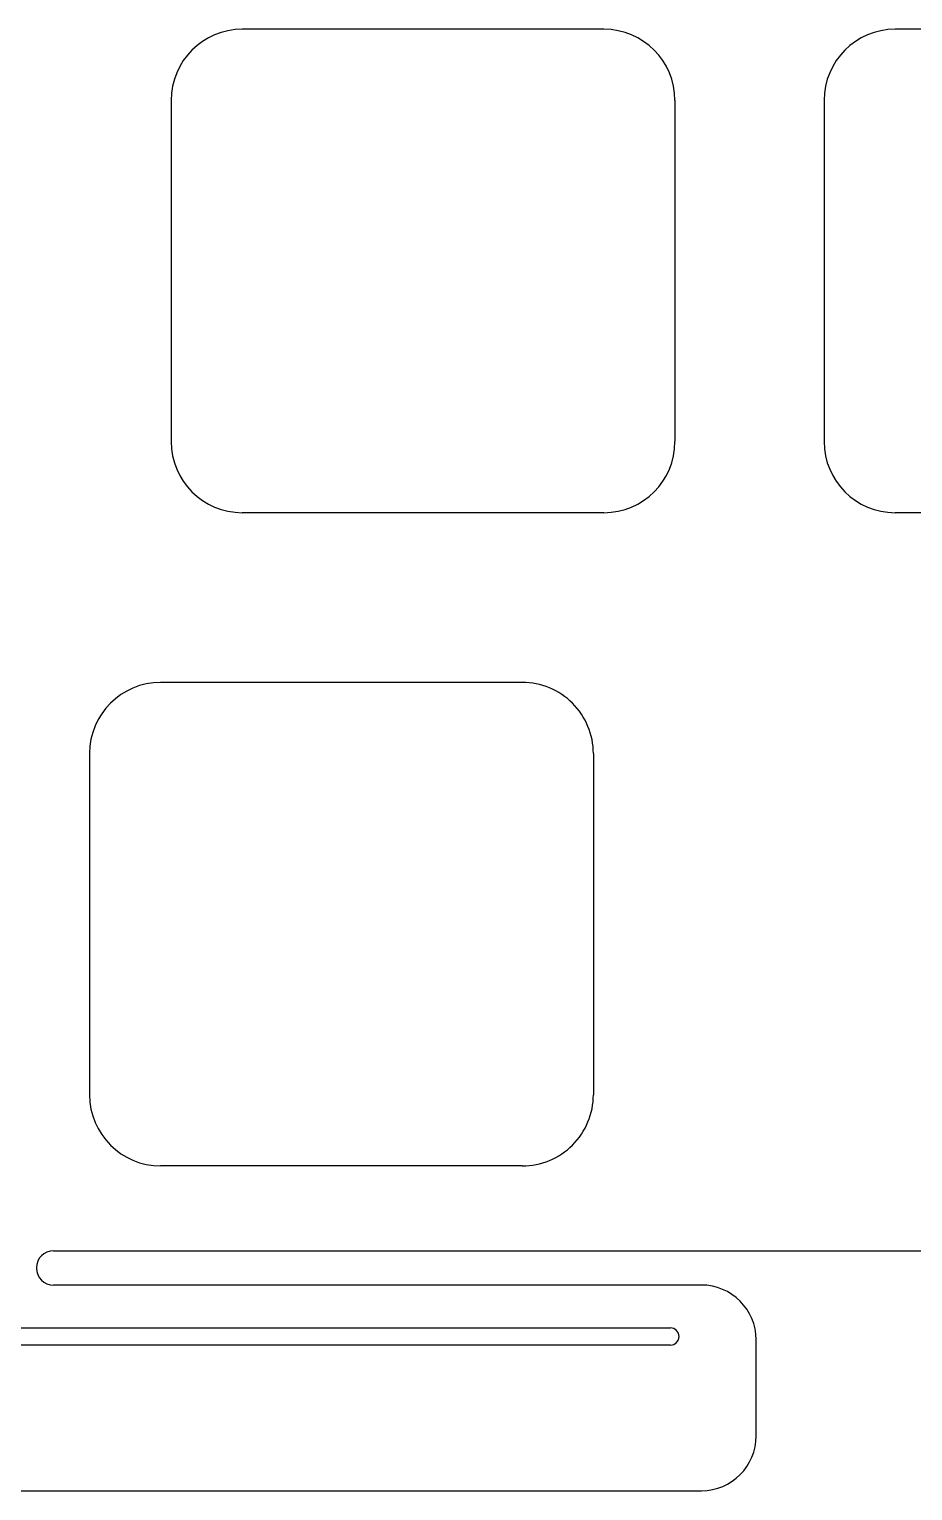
# Model space of a CAD drawing. Header units: millimetres. Extents: x -10 to 276, y -93 to 17.
# Drawn here: x 107.57 to 133.35, y -92.73 to -50.1 of the extents above; entities that cross this region are included whole.
import ezdxf

# ---------------------------------------------------------------- set-up
doc = ezdxf.new("R2010")
doc.units = ezdxf.units.MM
doc.layers.add('BLACK', color=7, linetype='CONTINUOUS')
doc.layers.add('Edge.Cuts', color=53, linetype='CONTINUOUS')

msp = doc.modelspace()

# ---------------------------------------------------------------- linework, layer by layer
at = {"layer": 'BLACK', "linetype": 'Continuous'}
for p, q in [((124.3375, -50.1), (113.7875, -50.1)), ((143.3875, -50.1), (132.8375, -50.1)), ((111.7125, -52.175), (111.7125, -62.125)), ((126.4125, -52.175), (126.4125, -62.125)), ((130.7625, -52.175), (130.7625, -62.125)), ((124.3375, -64.2), (113.7875, -64.2)), ((143.3875, -64.2), (132.8375, -64.2)), ((108.2799, -85.725), (158.4201, -85.725)), ((127.1799, -86.725), (108.2799, -86.725)), ((81.2799, -87.975), (126.2799, -87.975)), ((126.2799, -88.475), (81.2799, -88.475)), ((128.779918, -91.125), (128.779918, -88.325)), ((80.3799, -92.725), (127.187489, -92.725))]:
    msp.add_line(p, q, dxfattribs=at)
at = {"layer": 'BLACK'}
for centre, radius, start, end in [((113.7875, -52.175), 2.075, 90, 180), ((124.3375, -52.175), 2.075, 0, 90), ((132.8375, -52.175), 2.075, 90, 180), ((113.7875, -62.125), 2.075, 180, 270), ((124.3375, -62.125), 2.075, 270, 0), ((132.8375, -62.125), 2.075, 180, 270), ((108.2799, -86.225), 0.5, 90, 270), ((127.1799, -88.325), 1.6, 0, 90), ((126.2799, -88.225), 0.25, 270, 90), ((127.1799, -91.125), 1.600018, 270.271759, 0)]:
    msp.add_arc(centre, radius, start, end, dxfattribs=at)
at = {"layer": 'Edge.Cuts', "linetype": 'CONTINUOUS'}
for p, q in [((121.95625, -69.15), (111.406249, -69.15)), ((109.33125, -71.225), (109.33125, -81.175001)), ((124.03125, -71.225), (124.03125, -81.175)), ((121.95625, -83.25), (111.40625, -83.25))]:
    msp.add_line(p, q, dxfattribs=at)
at = {"layer": 'Edge.Cuts'}
for centre, radius, start, end in [((111.4063, -71.225), 2.07505, 90.0014082, 180), ((121.9563, -71.225), 2.075, 0, 90.0013806), ((111.4063, -81.175), 2.075, -179.9999724, -90.0013806), ((121.9563, -81.175), 2.07495, -90.0013807, 0)]:
    msp.add_arc(centre, radius, start, end, dxfattribs=at)

doc.saveas('drawing.dxf')
